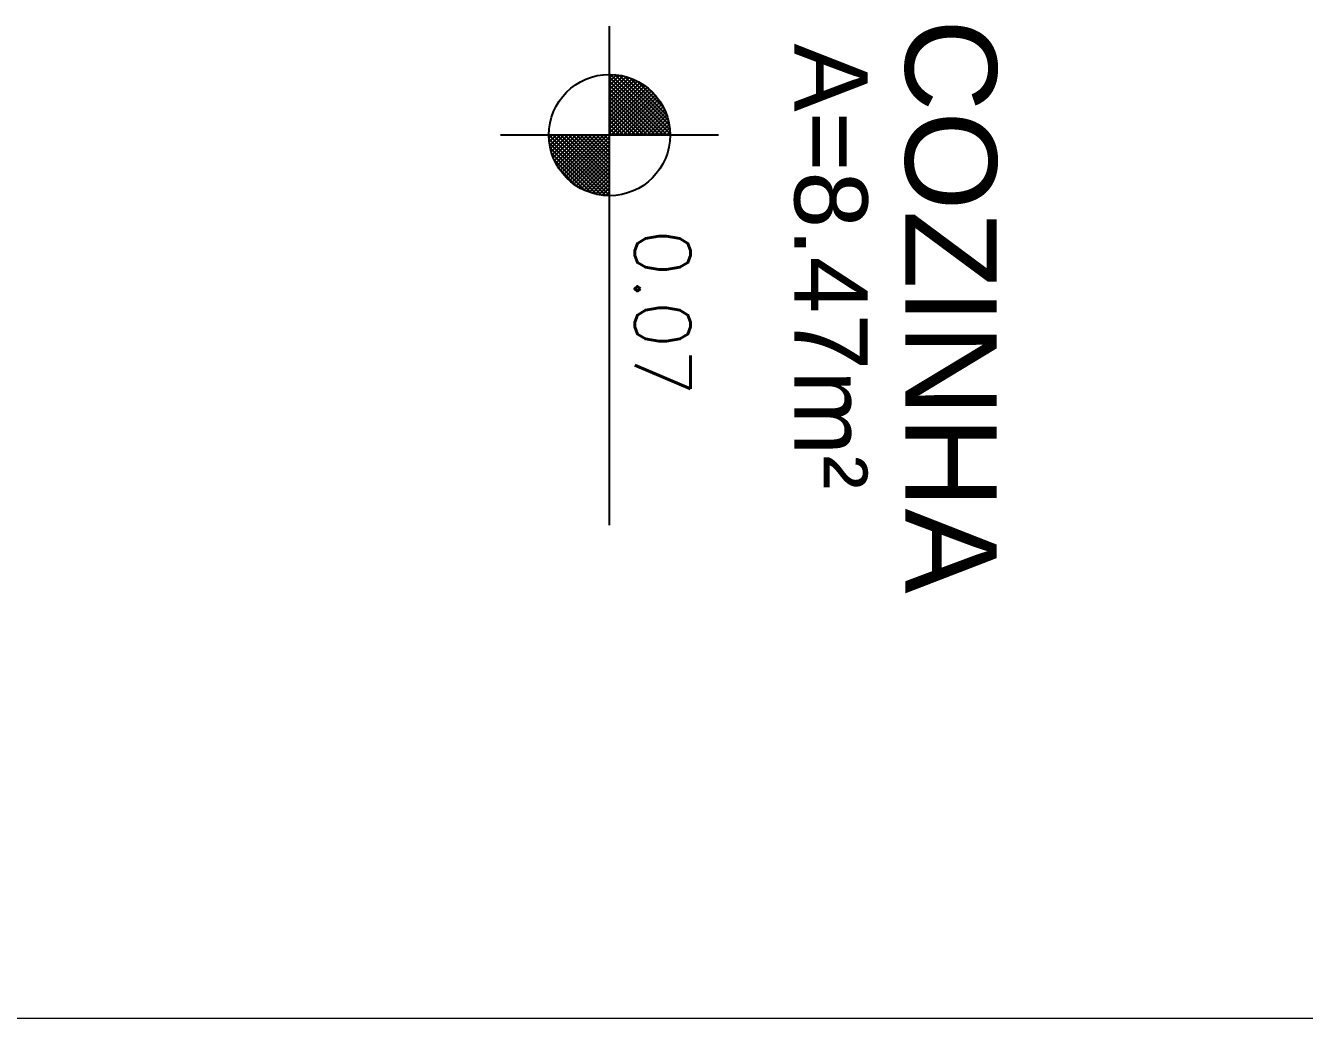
# Model space of a CAD drawing. Header units: millimetres. Extents: x 1345 to 2117, y 1214 to 1365.
# Drawn here: x 1634.212 to 1635.934, y 1253.359 to 1254.697 of the extents above; entities that cross this region are included whole.
import ezdxf

# ---------------------------------------------------------------- set-up
doc = ezdxf.new("R2010")
doc.units = ezdxf.units.MM
doc.header["$LTSCALE"] = 0.5
for name, color, linetype in [('08', 8, 'Continuous'), ('TEXTO2', 3, 'Continuous'), ('TXT_0', 7, 'Continuous')]:
    doc.layers.add(name, color=color, linetype=linetype)
doc.styles.add('ADITIVOCAD', font='ROMANS.shx')
doc.styles.add('SANSSERIF', font='sas_____.pfb', dxfattribs={"height": 1})
doc.styles.get("Standard").update_dxf_attribs({"font": 'arial.ttf'})

# ---------------------------------------------------------------- blocks, each defined once
blk = doc.blocks.new('Adc_nivelpl')
h = blk.add_hatch()
h.set_pattern_fill('_U', color=256, scale=0.005, angle=45, style=0, double=1)
h.set_pattern_definition([(45, (-5.8772514, -3.5161936), (-0.003535534, 0.003535534), []), (135, (-5.8772514, -3.5161936), (-0.003535534, -0.003535534), [])])
h.paths.add_polyline_path([(0.1954, -0.0865, 0.414214), (0.0865, -0.1954), (0.1954, -0.1954)])
h.paths.add_polyline_path([(0.1954, -0.1954), (0.1954, -0.3043, 0.414214), (0.3043, -0.1954)])
for p, q in [((0.1954, 0), (0.1954, -0.3908)), ((0.8958, -0.1954), (0, -0.1954))]:
    blk.add_line(p, q)
blk.add_circle((0.1954, -0.1954), 0.1089)
at = {"flags": 8}
blk.add_attdef('NIVEL', (0.3642, -0.1501), '', height=0.1, dxfattribs=at)

msp = doc.modelspace()

# ---------------------------------------------------------------- linework, layer by layer
at = {"layer": '08', "lineweight": 15}
msp.add_line((1636.9142, 1253.3594), (1628.8642, 1253.3594), dxfattribs=at)

# ---------------------------------------------------------------- block references
at = {"layer": 'TXT_0', "lineweight": 15}
ref = msp.add_blockref('Adc_nivelpl', (1635.1446, 1254.6957), dxfattribs=dict(at, xscale=0.75, yscale=0.75, zscale=0.75, rotation=270))
ref.add_attrib('NIVEL', '0.07', (1635.0321, 1254.4225), dxfattribs={"height": 0.075, "rotation": 270, "style": 'ADITIVOCAD', "flags": 8})

# ---------------------------------------------------------------- texts
at = {"layer": 'TEXTO2', "lineweight": 15, "style": 'SANSSERIF'}
msp.add_text('COZINHA', height=0.12312, rotation=270, dxfattribs=at).set_placement((1635.3963, 1254.7054))
at = {"layer": 'TXT_0', "lineweight": 15, "style": 'SANSSERIF'}
msp.add_text('A=8.47m²', height=0.0985, rotation=270, dxfattribs=at).set_placement((1635.2471, 1254.6724))

doc.saveas('drawing.dxf')
